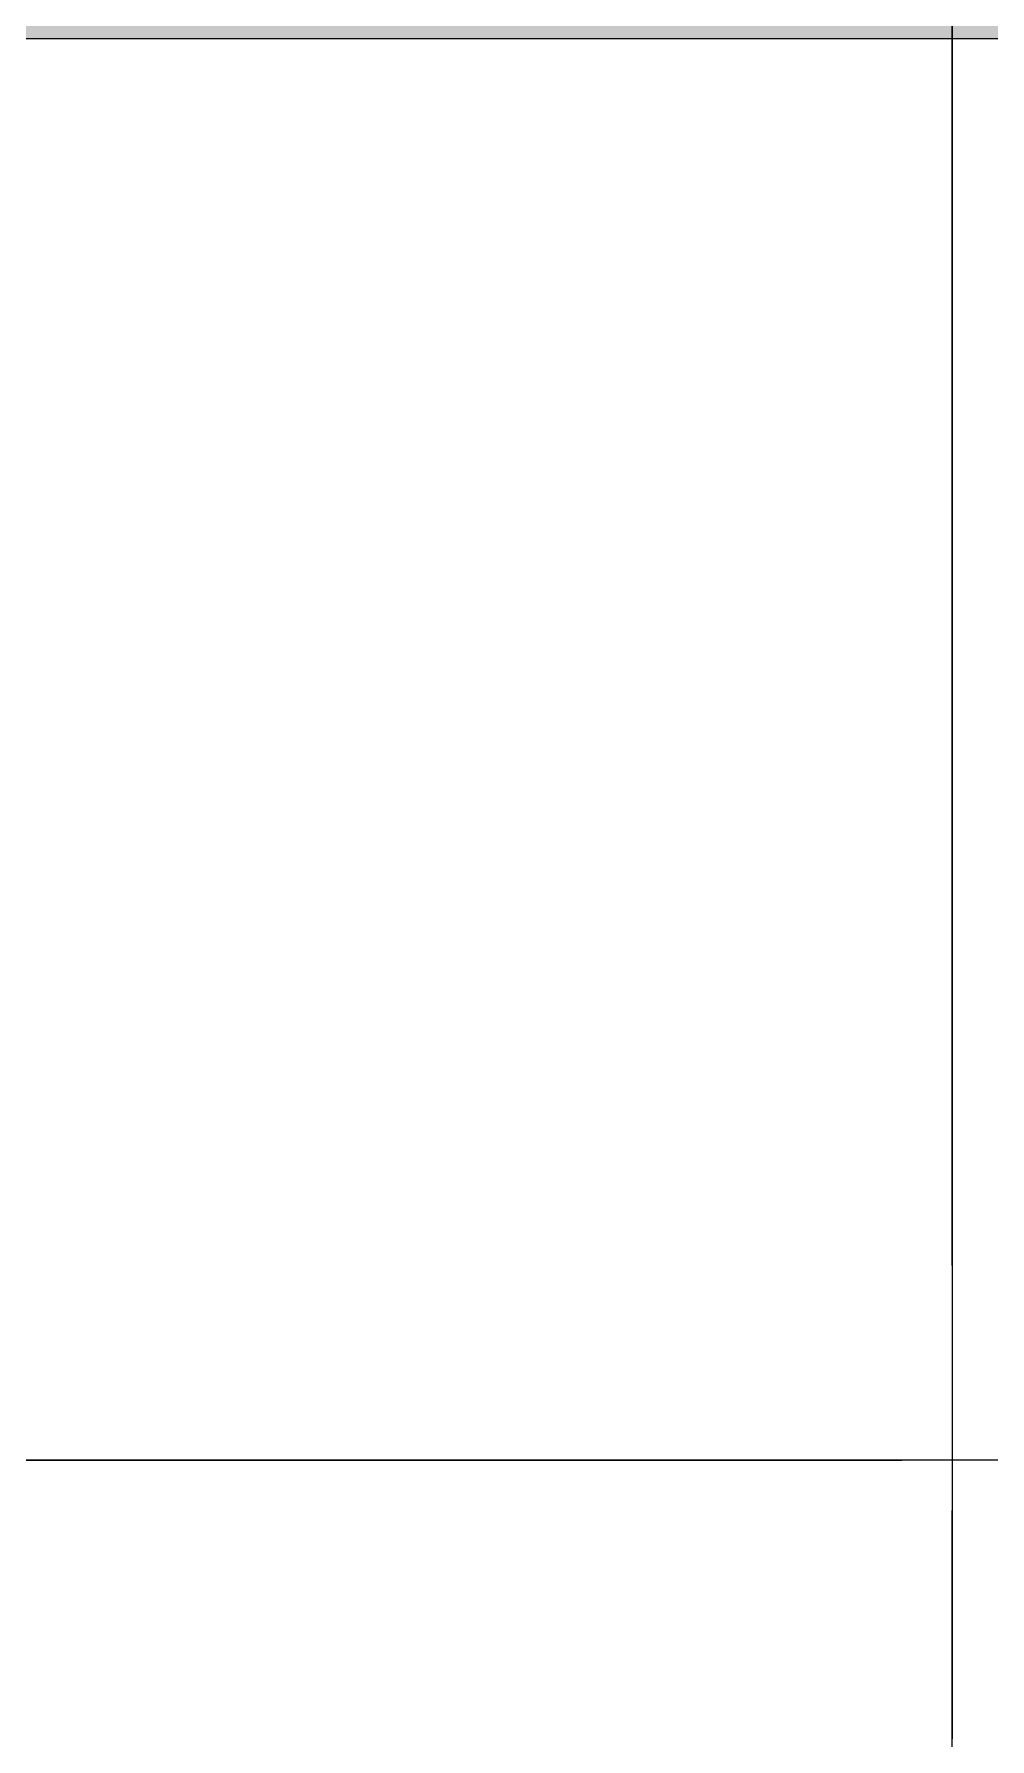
# Model space of a CAD drawing. Header units: inches. Extents: x -4266 to -1814, y 9706 to 12441.
# Drawn here: x -3317.75 to -3311, y 10928.19 to 10940.22 of the extents above; entities that cross this region are included whole.
import ezdxf

# ---------------------------------------------------------------- set-up
doc = ezdxf.new("R2010")
doc.units = ezdxf.units.IN
doc.header["$MEASUREMENT"] = 0
for name, color, linetype, lineweight in [('0-1', 7, 'Continuous', 5), ('0-3', 7, 'Continuous', 9), ('A-DETL-GENF-2', 253, 'Continuous', 9), ('A-WALL-3', 10, 'Continuous', 13), ('A-WALL-4', 254, 'Continuous', 5)]:
    doc.layers.add(name, color=color, linetype=linetype, lineweight=lineweight)

# ---------------------------------------------------------------- blocks, each defined once
blk = doc.blocks.new('switchgrass 26764 - switchgrass 26764-2219965-FLOOR PLAN - 1ST FLOOR')
at = {"layer": 'A-DETL-GENF-2'}
for p, q in [((0, 12.957), (0, 9.772)), ((0, 7.456), (0, 11.943)), ((0, 9.832), (0, 11.109)), ((0, 11.075), (0, 9.338)), ((0, 9.171), (0, 10.978)), ((0, 10.93), (0, 8.759)), ((0, 9.787), (0, 10.793)), ((0, 9.561), (0, 10.586)), ((0, 9.366), (0, 10.422)), ((0, 10.061), (0, 10.351)), ((0, 10.28), (0, 8.625)), ((0, 10.28), (0, 7.014)), ((0, 8.377), (0, 10.254)), ((0, 10.197), (0, 9.065)), ((0, 10.139), (0, 9.856)), ((0, 10.121), (0, 9.559)), ((0, 9.073), (0, 10.061)), ((0, 9.856), (0, 9.516)), ((0, 9.772), (0, 9.832)), ((0, 7.532), (0, 9.787)), ((0, 8.903), (0, 9.627)), ((0, 9.627), (0, 7.807)), ((0, 8.568), (0, 9.561)), ((0, 9.559), (0, 8.903)), ((0, 9.516), (0, 9.158)), ((0, 9.338), (0, 9.366)), ((0, 8.667), (0, 9.171)), ((0, 9.158), (0, 8.821)), ((0, 7.969), (0, 9.073)), ((0, 9.065), (0, 8.571)), ((0, 8.179), (0, 9.048)), ((0, 9.048), (0, 9.037)), ((0, 9.037), (0, 9.007)), ((0, 9.007), (0, 8.964)), ((0, 8.964), (0, 8.912)), ((0, 8.912), (0, 8.858)), ((0, 8.858), (0, 8.805)), ((0, 8.821), (0, 8.547)), ((0, 8.805), (0, 8.759)), ((0, 8.759), (0, 7.456)), ((0, 8.759), (0, 7.89)), ((0, 8.37), (0, 8.667)), ((0, 8.625), (0, 7.967)), ((0, 8.571), (0, 8.179)), ((0, 7.573), (0, 8.568)), ((0, 8.547), (0, 8.374)), ((0, 7.535), (0, 8.377)), ((0, 8.374), (0, 8.37)), ((0, 6.846), (0, 7.969)), ((0, 7.967), (0, 7.461)), ((0, 7.89), (0, 5.429)), ((0, 7.807), (0, 7.228)), ((0, 6.539), (0, 7.573)), ((0, 7.228), (0, 7.535)), ((0, 6.153), (0, 7.532)), ((0, 7.461), (0, 7.136)), ((0, 7.136), (0, 7.021)), ((0, 7.021), (0, 6.442)), ((0, 7.014), (0, 5.517)), ((0, 5.803), (0, 6.846)), ((0, 5.429), (0, 6.539)), ((0, 6.442), (0, 6.153)), ((0, 4.936), (0, 5.803)), ((0, 3.692), (0, 5.574)), ((0, 5.574), (0, 5.51)), ((0, 5.517), (0, 4.524)), ((0, 5.51), (0, 4.737)), ((0, 4.886), (0, 4.995)), ((0, 4.995), (0, 4.883)), ((0, 4.345), (0, 4.936)), ((0, 4.335), (0, 4.886)), ((0, 4.883), (0, 3.547)), ((0, 4.737), (0, 4.309)), ((0, 4.524), (0, 3.937)), ((0, 4.126), (0, 4.345)), ((0, 4.282), (0, 4.335)), ((0, 4.309), (0, 4.282)), ((0, 4.083), (0, 4.126)), ((0, 4.006), (0, 4.083)), ((0, 3.907), (0, 4.006)), ((0, 3.937), (0, 3.641)), ((0, 3.799), (0, 3.907)), ((0, 3.694), (0, 3.799)), ((0, 3.606), (0, 3.694)), ((0, 3.113), (0, 3.692)), ((0, 3.641), (0, 3.615)), ((0, 3.615), (0, 3.564)), ((0, 3.547), (0, 3.606)), ((0, 3.564), (0, 3.484)), ((0, 3.547), (0, 3.257)), ((0, 3.257), (0, 3.547)), ((0, 3.484), (0, 3.367)), ((0, 3.367), (0, -1.967)), ((0, 1.81), (0, 3.113)), ((0, 1.775), (0, 1.81)), ((0, 1.718), (0, 1.775)), ((0, 1.648), (0, 1.718)), ((0, 1.57), (0, 1.648)), ((0, 1.494), (0, 1.57)), ((0, 1.427), (0, 1.494)), ((0, 1.375), (0, 1.427)), ((0, 1.375), (0, -0.362)), ((-5.443, 0), (-8.185, 0)), ((-4.415, 0), (-7.6, 0)), ((-7.41, 0), (-6.442, 0)), ((-6.55, 0), (-6.038, 0)), ((-6.098, 0), (-6.531, 0)), ((-6.442, 0), (-4.415, 0)), ((-5.858, 0), (-6.098, 0)), ((-6.038, 0), (-5.465, 0)), ((-5.764, 0), (-5.863, 0)), ((-5.863, 0), (-5.858, 0)), ((-5.639, 0), (-5.764, 0)), ((-5.217, 0), (-5.639, 0)), ((-5.465, 0), (-4.85, 0)), ((-5.284, 0), (-5.443, 0)), ((-4.831, 0), (-5.284, 0)), ((-5.093, 0), (-5.217, 0)), ((-4.995, 0), (-5.093, 0)), ((-5.002, 0), (-5.012, 0)), ((-5.012, 0), (-5, 0)), ((-4.97, 0), (-5.002, 0)), ((-5, 0), (-4.995, 0)), ((-4.907, 0), (-4.97, 0)), ((-4.807, 0), (-4.907, 0)), ((-4.85, 0), (-4.831, 0)), ((-4.66, 0), (-4.807, 0)), ((3.367, 0), (-4.66, 0)), ((-3.547, 0), (-2.873, 0)), ((-2.873, 0), (-2.332, 0)), ((-2.332, 0), (-1.901, 0)), ((-1.901, 0), (-1.086, 0)), ((-1.086, 0), (-0.615, 0)), ((-0.615, 0), (-0.354, 0)), ((-0.354, 0), (-0.507, 0)), ((1.375, 0), (-0.362, 0)), ((-7.479, 0), (-6.354, 0)), ((-6.354, 0), (-5.574, 0)), ((-5.574, 0), (-4.37, 0)), ((-4.37, 0), (-3.547, 0)), ((-0.654, 0), (-0.666, 0)), ((-0.666, 0), (-0.666, 0)), ((-0.666, 0), (-0.651, 0)), ((-0.631, 0), (-0.654, 0)), ((-0.651, 0), (-0.362, 0)), ((-0.598, 0), (-0.631, 0)), ((-0.556, 0), (-0.598, 0)), ((-0.507, 0), (-0.556, 0)), ((0, -0.615), (0, -0.354)), ((0, -0.354), (0, -0.507)), ((0, -0.651), (0, -0.362)), ((0, -0.507), (0, -0.556)), ((0, -0.556), (0, -0.598)), ((0, -0.598), (0, -0.631)), ((0, -1.086), (0, -0.615)), ((0, -0.631), (0, -0.654)), ((0, -0.666), (0, -0.651)), ((0, -0.654), (0, -0.666)), ((0, -0.666), (0, -0.666)), ((0, -1.901), (0, -1.086)), ((0, -2.332), (0, -1.901))]:
    blk.add_line(p, q, dxfattribs=at)
blk = doc.blocks.new('CTR - 1st Phase - Shell_rvt-1-FLOOR PLAN - 1ST FLOOR')
at = {"layer": 'A-WALL-4'}
blk.add_hatch(color=256, dxfattribs=at).paths.add_polyline_path([(-3346.779, 10940.189), (-3273.524, 10940.189), (-3273.524, 10944.439), (-3377.774, 10944.439), (-3377.774, 10940.189), (-3348.165, 10940.189)], flags=0)
at = {"layer": 'A-WALL-3'}
blk.add_line((-3277.774, 10940.189), (-3373.524, 10940.189), dxfattribs=at)
at = {"layer": '0-3'}
blk.add_blockref('switchgrass 26764 - switchgrass 26764-2219965-FLOOR PLAN - 1ST FLOOR', (-3311.265, 10930.156), dxfattribs=at)

msp = doc.modelspace()

# ---------------------------------------------------------------- block references
at = {"layer": '0-1'}
msp.add_blockref('CTR - 1st Phase - Shell_rvt-1-FLOOR PLAN - 1ST FLOOR', (0, 0), dxfattribs=at)

doc.saveas('drawing.dxf')
